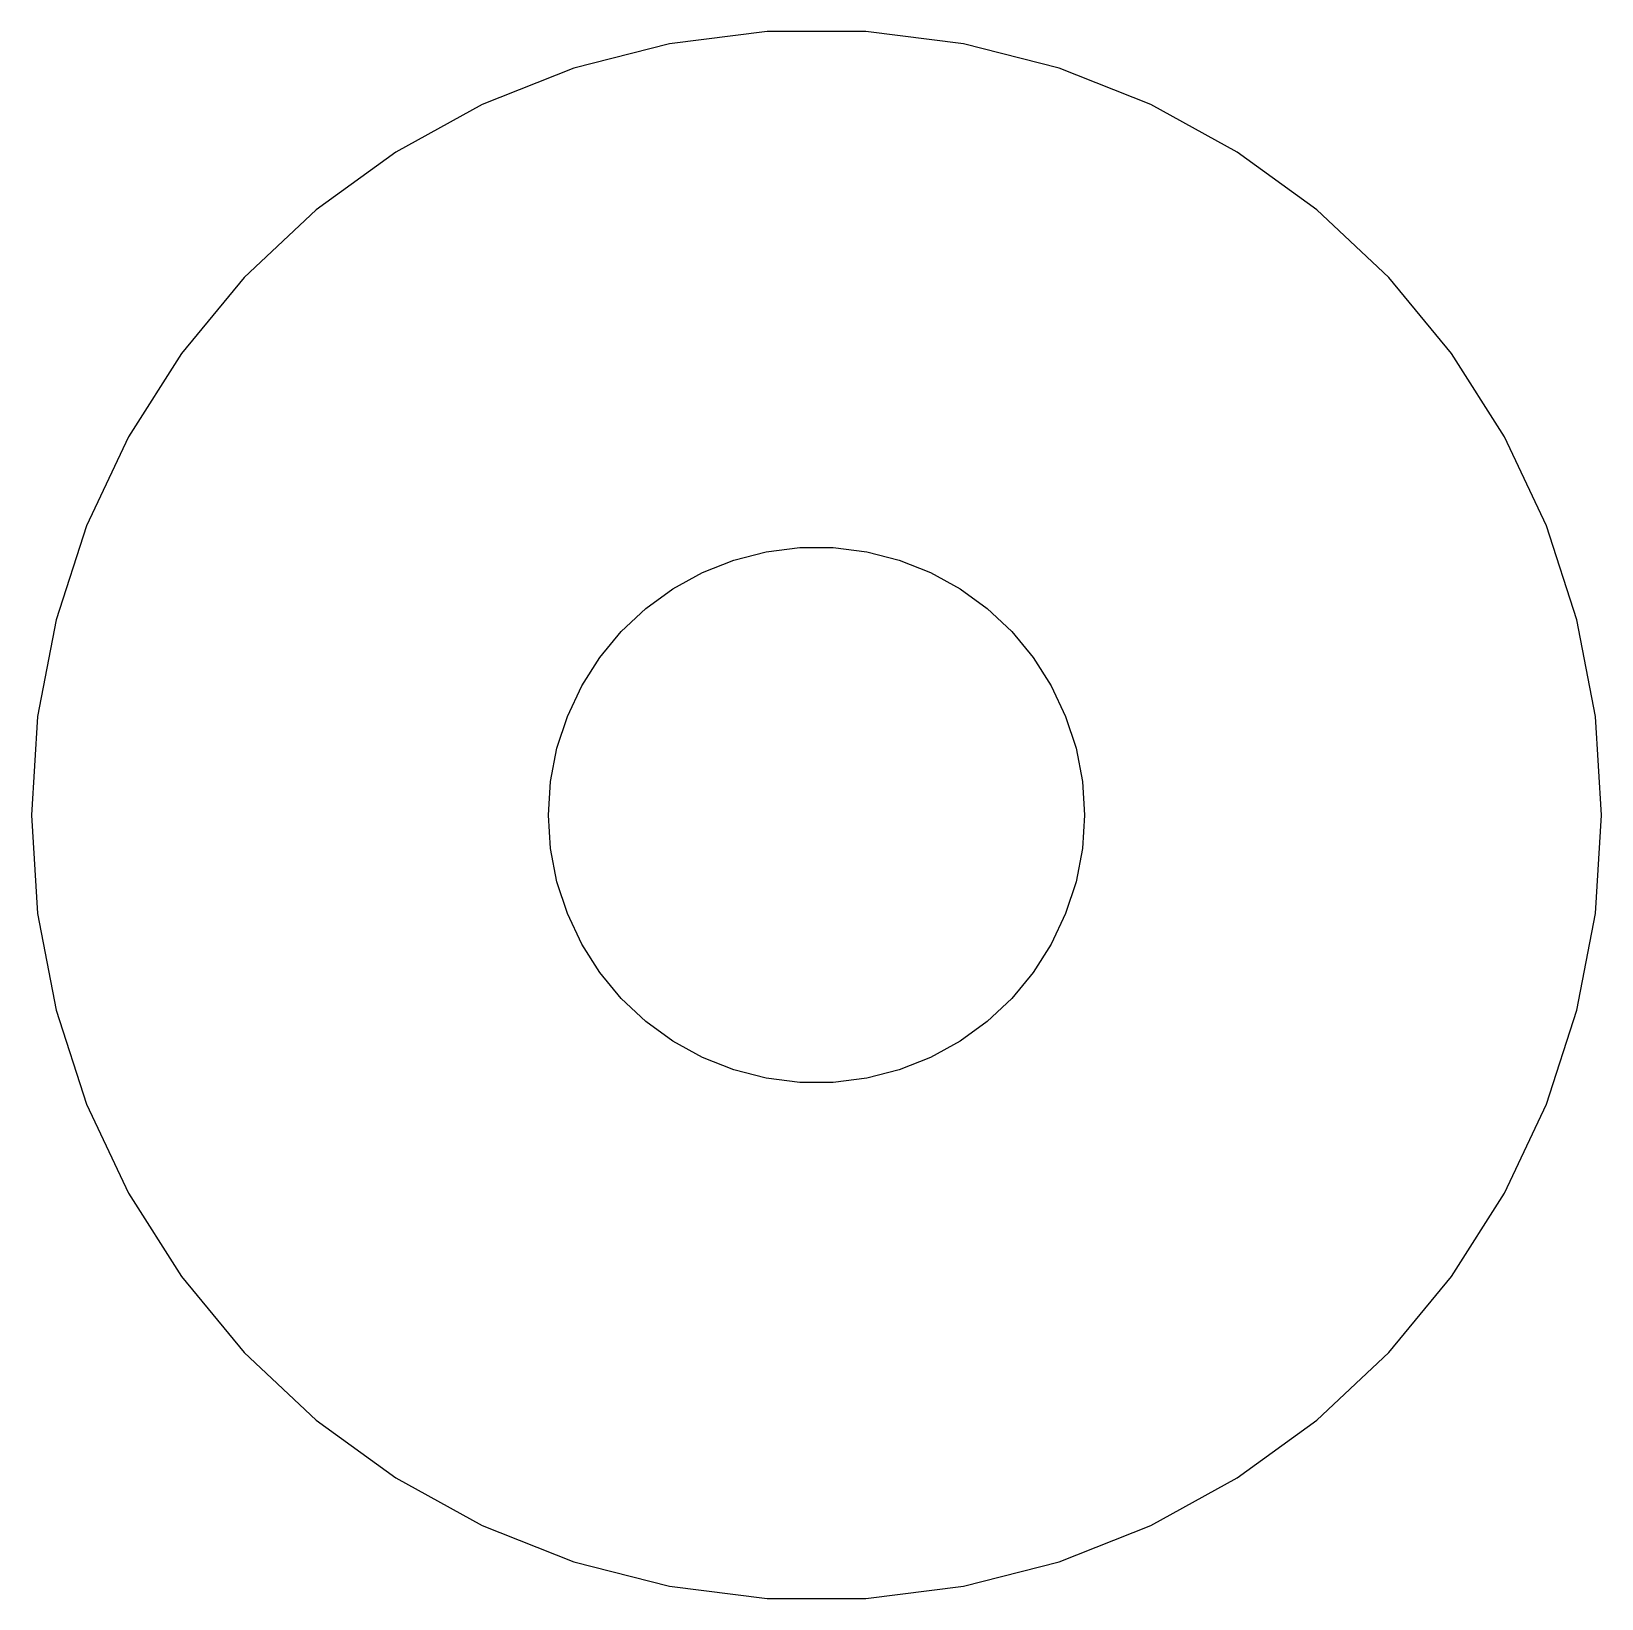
# Model space of a CAD drawing. Header units: metres. Extents: x -9 to 9, y 101 to 227.
# Drawn here: x -8.64 to 8.64, y 101.37 to 118.63 of the extents above.
import ezdxf

# ---------------------------------------------------------------- set-up
doc = ezdxf.new("R2010")
doc.units = ezdxf.units.M

msp = doc.modelspace()

# ---------------------------------------------------------------- linework, layer by layer
for p, q in [((-0.542709, 118.626), (-1.61958, 118.49)), ((0.542709, 118.626), (-0.542709, 118.626)), ((1.61958, 118.49), (0.542709, 118.626)), ((-1.61958, 118.49), (-2.67093, 118.22)), ((2.67093, 118.22), (1.61958, 118.49)), ((-2.67093, 118.22), (-3.68013, 117.821)), ((3.68013, 117.821), (2.67093, 118.22)), ((-3.68013, 117.821), (-4.63132, 117.298)), ((4.63132, 117.298), (3.68013, 117.821)), ((-4.63132, 117.298), (-5.50945, 116.66)), ((5.50945, 116.66), (4.63132, 117.298)), ((-5.50945, 116.66), (-6.30069, 115.917)), ((6.30069, 115.917), (5.50945, 116.66)), ((-6.30069, 115.917), (-6.99258, 115.08)), ((6.99258, 115.08), (6.30069, 115.917)), ((-6.99258, 115.08), (-7.57419, 114.164)), ((7.57419, 114.164), (6.99258, 115.08)), ((-7.57419, 114.164), (-8.03635, 113.182)), ((8.03635, 113.182), (7.57419, 114.164)), ((-8.03635, 113.182), (-8.37177, 112.149)), ((8.37177, 112.149), (8.03635, 113.182)), ((-0.911591, 112.806), (-0.552765, 112.898)), ((-0.552765, 112.898), (-0.185226, 112.944)), ((-0.185226, 112.944), (0.185226, 112.944)), ((0.185226, 112.944), (0.552765, 112.898)), ((0.552765, 112.898), (0.911591, 112.806)), ((-1.25604, 112.669), (-0.911591, 112.806)), ((0.911591, 112.806), (1.25604, 112.669)), ((-1.58069, 112.491), (-1.25604, 112.669)), ((1.25604, 112.669), (1.58069, 112.491)), ((-1.88039, 112.273), (-1.58069, 112.491)), ((1.58069, 112.491), (1.88039, 112.273)), ((-2.15045, 112.019), (-1.88039, 112.273)), ((1.88039, 112.273), (2.15045, 112.019)), ((-8.37177, 112.149), (-8.57515, 111.083)), ((-2.3866, 111.734), (-2.15045, 112.019)), ((2.15045, 112.019), (2.3866, 111.734)), ((8.57515, 111.083), (8.37177, 112.149)), ((-2.5851, 111.421), (-2.3866, 111.734)), ((2.3866, 111.734), (2.5851, 111.421)), ((-2.74283, 111.086), (-2.5851, 111.421)), ((2.5851, 111.421), (2.74283, 111.086)), ((-8.57515, 111.083), (-8.64331, 110)), ((-2.85732, 110.734), (-2.74283, 111.086)), ((2.74283, 111.086), (2.85732, 110.734)), ((8.64331, 110), (8.57515, 111.083)), ((-2.92673, 110.37), (-2.85732, 110.734)), ((2.85732, 110.734), (2.92673, 110.37)), ((-2.95, 110), (-2.92673, 110.37)), ((2.92673, 110.37), (2.95, 110)), ((-8.64331, 110), (-8.57515, 108.917)), ((-2.92673, 109.63), (-2.95, 110)), ((2.95, 110), (2.92673, 109.63)), ((8.57515, 108.917), (8.64331, 110)), ((-2.85732, 109.266), (-2.92673, 109.63)), ((2.92673, 109.63), (2.85732, 109.266)), ((-2.74283, 108.914), (-2.85732, 109.266)), ((2.85732, 109.266), (2.74283, 108.914)), ((-8.57515, 108.917), (-8.37177, 107.851)), ((-2.5851, 108.579), (-2.74283, 108.914)), ((2.74283, 108.914), (2.5851, 108.579)), ((8.37177, 107.851), (8.57515, 108.917)), ((-2.3866, 108.266), (-2.5851, 108.579)), ((2.5851, 108.579), (2.3866, 108.266)), ((-2.15045, 107.981), (-2.3866, 108.266)), ((2.3866, 108.266), (2.15045, 107.981)), ((-1.88039, 107.727), (-2.15045, 107.981)), ((2.15045, 107.981), (1.88039, 107.727)), ((-8.37177, 107.851), (-8.03635, 106.818)), ((-1.58069, 107.509), (-1.88039, 107.727)), ((1.88039, 107.727), (1.58069, 107.509)), ((8.03635, 106.818), (8.37177, 107.851)), ((-1.25604, 107.331), (-1.58069, 107.509)), ((1.58069, 107.509), (1.25604, 107.331)), ((-0.911591, 107.194), (-1.25604, 107.331)), ((-0.552765, 107.102), (-0.911591, 107.194)), ((0.911591, 107.194), (0.552765, 107.102)), ((1.25604, 107.331), (0.911591, 107.194)), ((-0.185226, 107.056), (-0.552765, 107.102)), ((0.185226, 107.056), (-0.185226, 107.056)), ((0.552765, 107.102), (0.185226, 107.056)), ((-8.03635, 106.818), (-7.57419, 105.836)), ((7.57419, 105.836), (8.03635, 106.818)), ((-7.57419, 105.836), (-6.99258, 104.92)), ((6.99258, 104.92), (7.57419, 105.836)), ((-6.99258, 104.92), (-6.30069, 104.083)), ((6.30069, 104.083), (6.99258, 104.92)), ((-6.30069, 104.083), (-5.50945, 103.34)), ((5.50945, 103.34), (6.30069, 104.083)), ((-5.50945, 103.34), (-4.63132, 102.702)), ((4.63132, 102.702), (5.50945, 103.34)), ((-4.63132, 102.702), (-3.68013, 102.179)), ((3.68013, 102.179), (4.63132, 102.702)), ((-3.68013, 102.179), (-2.67093, 101.78)), ((2.67093, 101.78), (3.68013, 102.179)), ((-2.67093, 101.78), (-1.61958, 101.51)), ((1.61958, 101.51), (2.67093, 101.78)), ((-1.61958, 101.51), (-0.542709, 101.374)), ((0.542709, 101.374), (1.61958, 101.51)), ((-0.542709, 101.374), (0.542709, 101.374))]:
    msp.add_line(p, q)

doc.saveas('drawing.dxf')
